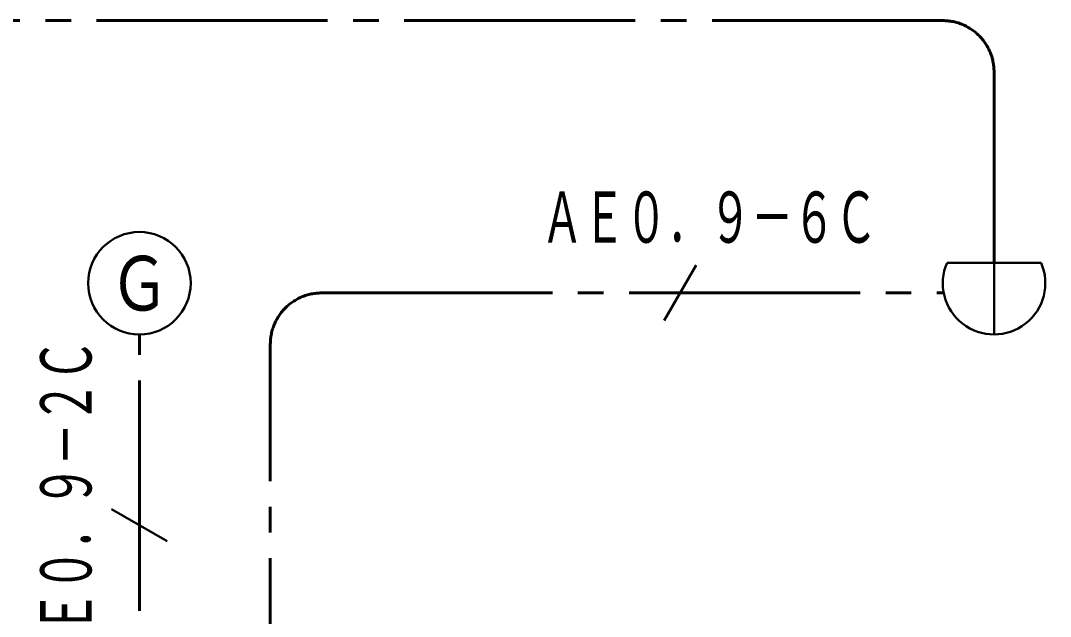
# Model space of a CAD drawing. Header units: millimetres. Extents: x 8300 to 98248, y -10383 to 40000.
# Drawn here: x 27180 to 28385, y 22512 to 23210 of the extents above; entities that cross this region are included whole.
import ezdxf
from ezdxf.enums import TextEntityAlignment as Align

# ---------------------------------------------------------------- set-up
doc = ezdxf.new("R2010")
doc.units = ezdxf.units.MM
doc.header["$LTSCALE"] = 300
doc.linetypes.add('CADEWA_LINE5', pattern=[1.2, 0.9, -0.1, 0.1, -0.1])
for name, color, linetype in [('525EH_Tenjyo(3)', 7, 'CONTINUOUS'), ('526EH_Kabe(4)', 7, 'CONTINUOUS'), ('E配T_その他－１', 7, 'CONTINUOUS')]:
    doc.layers.add(name, color=color, linetype=linetype)
doc.styles.add('MS Gothic2', font='msgothic.ttc', dxfattribs={"width": 0.6})

# ---------------------------------------------------------------- blocks, each defined once
blk = doc.blocks.new('ZGroup181', base_point=(28319, 22884))
at = {"layer": '525EH_Tenjyo(3)', "color": 6, "linetype": 'Continuous', "lineweight": 30}
for p, q in [((28264, 22926), (28374, 22926)), ((28319, 22926), (28319, 22842))]:
    blk.add_line(p, q, dxfattribs=at)
blk.add_arc((28319, 22902), 60, 156.4305, 23.5695, dxfattribs=at)
blk = doc.blocks.new('ZGroup182', base_point=(27319, 22902))
at = {"layer": '526EH_Kabe(4)', "color": 6, "linetype": 'Continuous', "lineweight": 30}
blk.add_circle((27319, 22902), 60, dxfattribs=at)
at = {"layer": '526EH_Kabe(4)', "color": 6, "lineweight": -3, "style": 'MS Gothic2', "width": 0.8}
blk.add_text('Ｇ', height=64, dxfattribs=at).set_placement((27319, 22902), align=Align.MIDDLE_CENTER)
blk = doc.blocks.new('ZGroup289', base_point=(27851.1, 21089.8))
at = {"layer": 'E配T_その他－１', "color": 1, "linetype": 'CADEWA_LINE5', "lineweight": 40}
for p, q in [((27532.2, 22890.6), (28260.1, 22890.6)), ((27472.2, 21230), (27472.2, 22830.6))]:
    blk.add_line(p, q, dxfattribs=at)
blk.add_arc((27532.2, 22830.6), 60, 90, 180, dxfattribs=at)
blk = doc.blocks.new('ZGroup290', base_point=(27982.5, 22944.4))
at = {"layer": 'E配T_その他－１', "color": 3, "linetype": 'Continuous', "lineweight": 30}
blk.add_line((27970.6, 22923.1), (27933.1, 22858.2), dxfattribs=at)
at = {"layer": 'E配T_その他－１', "color": 3, "lineweight": -3, "style": 'MS Gothic2', "width": 0.6}
blk.add_text('ＡＥ０．９－６Ｃ', height=60, dxfattribs=at).set_placement((27789.3, 22979.4), align=Align.MIDDLE_LEFT)
blk = doc.blocks.new('ZGroup291', base_point=(26630.8, 23067.8))
at = {"layer": 'E配T_その他－１', "color": 1, "linetype": 'CADEWA_LINE5', "lineweight": 40}
for p, q in [((28259, 23209.6), (24942.7, 23209.6)), ((28319, 22926), (28319, 23149.6))]:
    blk.add_line(p, q, dxfattribs=at)
blk.add_arc((28259, 23149.6), 60, 0, 90, dxfattribs=at)
blk = doc.blocks.new('ZGroup330', base_point=(26672.2, 21068.5))
at = {"layer": 'E配T_その他－１', "color": 1, "linetype": 'CADEWA_LINE5', "lineweight": 40}
blk.add_line((27319, 21438.1), (27319, 22842), dxfattribs=at)
blk = doc.blocks.new('ZGroup331', base_point=(27266.6, 22636.4))
at = {"layer": 'E配T_その他－１', "color": 3, "linetype": 'Continuous', "lineweight": 30}
blk.add_line((27286.5, 22637.3), (27351.5, 22599.8), dxfattribs=at)
at = {"layer": 'E配T_その他－１', "color": 3, "lineweight": -3, "style": 'MS Gothic2', "width": 0.6}
blk.add_text('ＡＥ０．９－２Ｃ', height=60, rotation=90, dxfattribs=at).set_placement((27233, 22443.2), align=Align.MIDDLE_LEFT)

msp = doc.modelspace()

# ---------------------------------------------------------------- block references
at = {"layer": '525EH_Tenjyo(3)', "linetype": 'Continuous', "lineweight": 30}
msp.add_blockref('ZGroup181', (28319, 22884), dxfattribs=at)
at = {"layer": '526EH_Kabe(4)', "linetype": 'Continuous', "lineweight": 30}
msp.add_blockref('ZGroup182', (27319, 22902), dxfattribs=at)
at = {"layer": 'E配T_その他－１', "linetype": 'Continuous', "lineweight": -3}
for name, p in [('ZGroup291', (26630.8, 23067.8)), ('ZGroup290', (27982.5, 22944.4)), ('ZGroup289', (27851.1, 21089.8)), ('ZGroup330', (26672.2, 21068.5)), ('ZGroup331', (27266.6, 22636.4))]:
    msp.add_blockref(name, p, dxfattribs=at)

doc.saveas('drawing.dxf')
